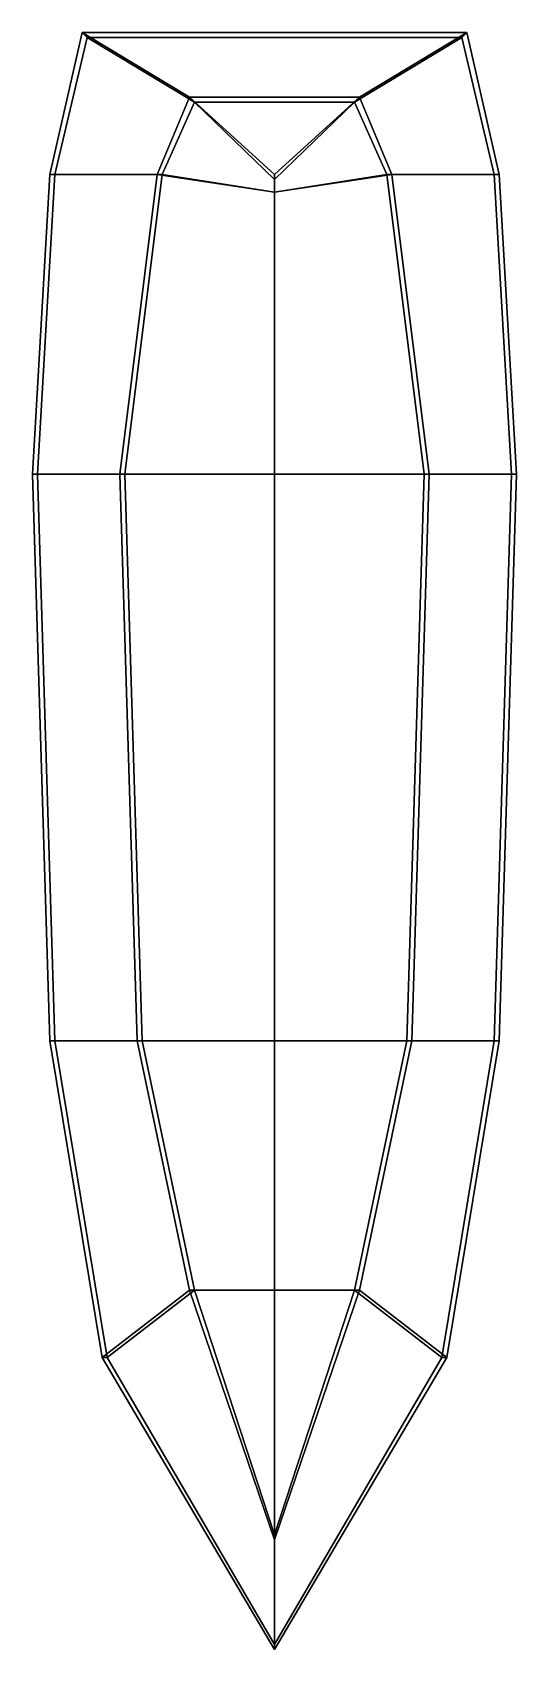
# Model space of a CAD drawing. Extents: x -5.1 to 5.1, y -7.9 to -1.4.
# Drawn here: x -5.07 to -3.13, y -7.9 to -1.42 of the extents above.
import ezdxf

# ---------------------------------------------------------------- set-up
doc = ezdxf.new("R2010")
doc.units = 0
doc.layers.add('BOATS', color=1, linetype='CONTINUOUS')

msp = doc.modelspace()

# ---------------------------------------------------------------- linework, layer by layer
at = {"layer": 'BOATS'}
for points in [[(-4.44, -1.68, 1.64), (-4.57, -1.99, 1.64), (-5, -1.99, 2.27), (-4.87, -1.42, 2.27)], [(-4.87, -1.42, 2.27), (-5, -1.99, 2.27), (-4.98, -1.99, 2.27), (-4.85, -1.44, 2.27)], [(-3.33, -1.42, 2.27), (-3.76, -1.68, 1.64), (-4.44, -1.68, 1.64), (-4.87, -1.42, 2.27)], [(-3.35, -1.44, 2.27), (-3.33, -1.42, 2.27), (-4.87, -1.42, 2.27), (-4.85, -1.44, 2.27)], [(-3.2, -1.99, 2.27), (-3.63, -1.99, 1.64), (-3.76, -1.68, 1.64), (-3.33, -1.42, 2.27)], [(-3.22, -1.99, 2.27), (-3.2, -1.99, 2.27), (-3.33, -1.42, 2.27), (-3.35, -1.44, 2.27)], [(-4.98, -1.99, 2.27), (-4.55, -1.99, 1.64), (-4.42, -1.7, 1.64), (-4.85, -1.44, 2.27)], [(-4.85, -1.44, 2.27), (-4.42, -1.7, 1.64), (-3.78, -1.7, 1.64), (-3.35, -1.44, 2.27)], [(-3.78, -1.7, 1.64), (-3.65, -1.99, 1.64), (-3.22, -1.99, 2.27), (-3.35, -1.44, 2.27)], [(-4.1, -2.06, 1.25), (-4.57, -1.99, 1.64), (-4.44, -1.68, 1.64), (-4.1, -1.99, 1.25)], [(-4.1, -1.99, 1.25), (-4.44, -1.68, 1.64), (-3.76, -1.68, 1.64), (-4.1, -1.99, 1.25)], [(-3.76, -1.68, 1.64), (-3.63, -1.99, 1.64), (-4.1, -2.06, 1.25), (-4.1, -1.99, 1.25)], [(-4.42, -1.7, 1.64), (-4.55, -1.99, 1.64), (-4.1, -2.06, 1.27), (-4.1, -2.01, 1.27)], [(-4.1, -2.01, 1.27), (-3.78, -1.7, 1.64), (-4.42, -1.7, 1.64), (-4.1, -2.01, 1.27)], [(-4.1, -2.06, 1.27), (-3.65, -1.99, 1.64), (-3.78, -1.7, 1.64), (-4.1, -2.01, 1.27)], [(-4.57, -1.99, 1.64), (-4.72, -3.19, 1.64), (-5.07, -3.19, 2.27), (-5, -1.99, 2.27)], [(-5, -1.99, 2.27), (-5.07, -3.19, 2.27), (-5.05, -3.19, 2.27), (-4.98, -1.99, 2.27)], [(-5.05, -3.19, 2.27), (-4.7, -3.19, 1.64), (-4.55, -1.99, 1.64), (-4.98, -1.99, 2.27)], [(-4.1, -3.19, 1.25), (-4.72, -3.19, 1.64), (-4.57, -1.99, 1.64), (-4.1, -2.06, 1.25)], [(-4.55, -1.99, 1.64), (-4.7, -3.19, 1.64), (-4.1, -3.19, 1.27), (-4.1, -2.06, 1.27)], [(-4.1, -3.19, 1.27), (-3.5, -3.19, 1.64), (-3.65, -1.99, 1.64), (-4.1, -2.06, 1.27)], [(-3.63, -1.99, 1.64), (-3.48, -3.19, 1.64), (-4.1, -3.19, 1.25), (-4.1, -2.06, 1.25)], [(-3.65, -1.99, 1.64), (-3.5, -3.19, 1.64), (-3.15, -3.19, 2.27), (-3.22, -1.99, 2.27)], [(-3.13, -3.19, 2.27), (-3.48, -3.19, 1.64), (-3.63, -1.99, 1.64), (-3.2, -1.99, 2.27)], [(-3.15, -3.19, 2.27), (-3.13, -3.19, 2.27), (-3.2, -1.99, 2.27), (-3.22, -1.99, 2.27)], [(-4.72, -3.19, 1.64), (-4.65, -5.46, 1.64), (-5, -5.46, 2.37), (-5.07, -3.19, 2.27)], [(-5.07, -3.19, 2.27), (-5, -5.46, 2.37), (-4.98, -5.46, 2.37), (-5.05, -3.19, 2.27)], [(-4.98, -5.46, 2.37), (-4.63, -5.46, 1.64), (-4.7, -3.19, 1.64), (-5.05, -3.19, 2.27)], [(-4.1, -5.46, 1.25), (-4.65, -5.46, 1.64), (-4.72, -3.19, 1.64), (-4.1, -3.19, 1.25)], [(-4.7, -3.19, 1.64), (-4.63, -5.46, 1.64), (-4.1, -5.46, 1.27), (-4.1, -3.19, 1.27)], [(-4.1, -5.46, 1.27), (-3.57, -5.46, 1.64), (-3.5, -3.19, 1.64), (-4.1, -3.19, 1.27)], [(-3.48, -3.19, 1.64), (-3.55, -5.46, 1.64), (-4.1, -5.46, 1.25), (-4.1, -3.19, 1.25)], [(-3.5, -3.19, 1.64), (-3.57, -5.46, 1.64), (-3.22, -5.46, 2.37), (-3.15, -3.19, 2.27)], [(-3.2, -5.46, 2.37), (-3.55, -5.46, 1.64), (-3.48, -3.19, 1.64), (-3.13, -3.19, 2.27)], [(-3.22, -5.46, 2.37), (-3.2, -5.46, 2.37), (-3.13, -3.19, 2.27), (-3.15, -3.19, 2.27)], [(-4.65, -5.46, 1.64), (-4.44, -6.46, 1.64), (-4.79, -6.73, 2.43), (-5, -5.46, 2.37)], [(-5, -5.46, 2.37), (-4.79, -6.73, 2.43), (-4.77, -6.73, 2.43), (-4.98, -5.46, 2.37)], [(-4.77, -6.73, 2.43), (-4.42, -6.46, 1.64), (-4.63, -5.46, 1.64), (-4.98, -5.46, 2.37)], [(-4.1, -6.46, 1.25), (-4.44, -6.46, 1.64), (-4.65, -5.46, 1.64), (-4.1, -5.46, 1.25)], [(-4.63, -5.46, 1.64), (-4.42, -6.46, 1.64), (-4.1, -6.46, 1.27), (-4.1, -5.46, 1.27)], [(-4.1, -6.46, 1.27), (-3.78, -6.46, 1.64), (-3.57, -5.46, 1.64), (-4.1, -5.46, 1.27)], [(-3.55, -5.46, 1.64), (-3.76, -6.46, 1.64), (-4.1, -6.46, 1.25), (-4.1, -5.46, 1.25)], [(-3.57, -5.46, 1.64), (-3.78, -6.46, 1.64), (-3.43, -6.73, 2.43), (-3.22, -5.46, 2.37)], [(-3.41, -6.73, 2.43), (-3.76, -6.46, 1.64), (-3.55, -5.46, 1.64), (-3.2, -5.46, 2.37)], [(-3.43, -6.73, 2.43), (-3.41, -6.73, 2.43), (-3.2, -5.46, 2.37), (-3.22, -5.46, 2.37)], [(-4.44, -6.46, 1.64), (-4.1, -7.46, 1.64), (-4.1, -7.9, 2.51), (-4.79, -6.73, 2.43)], [(-4.1, -7.88, 2.51), (-4.1, -7.44, 1.64), (-4.42, -6.46, 1.64), (-4.77, -6.73, 2.43)], [(-4.1, -7.08, 1.25), (-4.1, -7.46, 1.64), (-4.44, -6.46, 1.64), (-4.1, -6.46, 1.25)], [(-4.42, -6.46, 1.64), (-4.1, -7.44, 1.64), (-4.1, -7.06, 1.27), (-4.1, -6.46, 1.27)], [(-3.78, -6.46, 1.64), (-4.1, -7.44, 1.64), (-4.1, -7.88, 2.51), (-3.43, -6.73, 2.43)], [(-4.1, -7.9, 2.51), (-4.1, -7.46, 1.64), (-3.76, -6.46, 1.64), (-3.41, -6.73, 2.43)], [(-4.1, -7.06, 1.27), (-4.1, -7.44, 1.64), (-3.78, -6.46, 1.64), (-4.1, -6.46, 1.27)], [(-3.76, -6.46, 1.64), (-4.1, -7.46, 1.64), (-4.1, -7.08, 1.25), (-4.1, -6.46, 1.25)], [(-4.79, -6.73, 2.43), (-4.1, -7.9, 2.51), (-4.1, -7.88, 2.51), (-4.77, -6.73, 2.43)], [(-4.1, -7.88, 2.51), (-4.1, -7.9, 2.51), (-3.41, -6.73, 2.43), (-3.43, -6.73, 2.43)]]:
    msp.add_3dface(points, dxfattribs=at)

doc.saveas('drawing.dxf')
